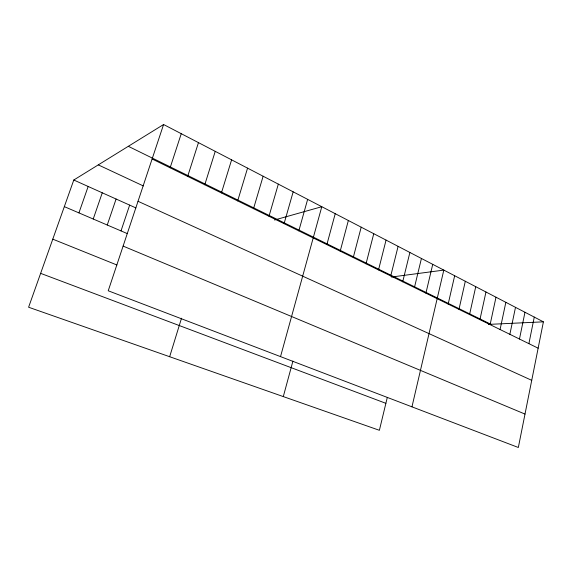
<?xml version="1.0" encoding="UTF-8"?>
<svg xmlns="http://www.w3.org/2000/svg" width="572" height="572" viewBox="0 0 572 572"><rect width="100%" height="100%" fill="white"/><g stroke="black" fill="none" stroke-linecap="round" stroke-linejoin="round"><path stroke-width="0.86" d="M543.4 321.836L518.339 447.49L108.23 290.783L163.585 124.51L543.4 321.836L488.402 324.403M528.893 343.65L534.269 317.095M519.469 339.032L524.974 312.262M509.866 334.327L515.501 307.343M500.078 329.529L505.848 302.323M490.104 324.639L496.003 297.211M479.929 319.648L485.971 291.999M469.555 314.564L475.747 286.686M458.973 309.373L465.308 281.267M448.169 304.082L454.668 275.74M411.962 406.842L443.815 270.098L391.405 277.041M425.911 293.171L432.732 264.343M387.287 397.49L379.386 430.301L28.6 307.228L73.788 180.016L163.585 124.51M414.428 287.544L421.428 258.465M402.709 281.803L409.881 252.474M390.74 275.933L398.098 246.346M378.514 269.941L386.057 240.09M366.023 263.814L373.759 233.705M353.253 257.557L361.197 227.177M340.197 251.158L348.355 220.506M326.855 244.623L335.228 213.685M283.297 396.589L292.921 361.111M280.523 356.621L321.8 206.707L274.524 220.005M298.813 230.873L307.65 199.356M284.077 223.652L293.164 191.827M268.983 216.252L278.328 184.127M253.518 208.673L263.134 176.226M237.666 200.908L247.562 168.139M169.655 356.721L181.517 318.218M221.421 192.943L231.603 159.845M204.755 184.777L215.244 151.351M187.659 176.398L198.463 142.628M170.12 167.796L181.252 133.691M121.007 230.909L129.651 205.112M107.25 225.018L116.095 199.02M93.229 219.019L102.266 192.807M78.922 212.891L88.167 186.472M40.633 273.352L385.878 403.324M52.781 239.16L116.91 264.986M123.109 246.089L525.003 414.078M64.329 206.642L127.356 233.626M73.788 180.016L135.907 207.922M138.024 201.294L531.731 380.323M98.277 164.879L143.315 185.929M128.314 146.31L490.883 324.281M152.109 158.973L538.145 348.184"/></g></svg>
